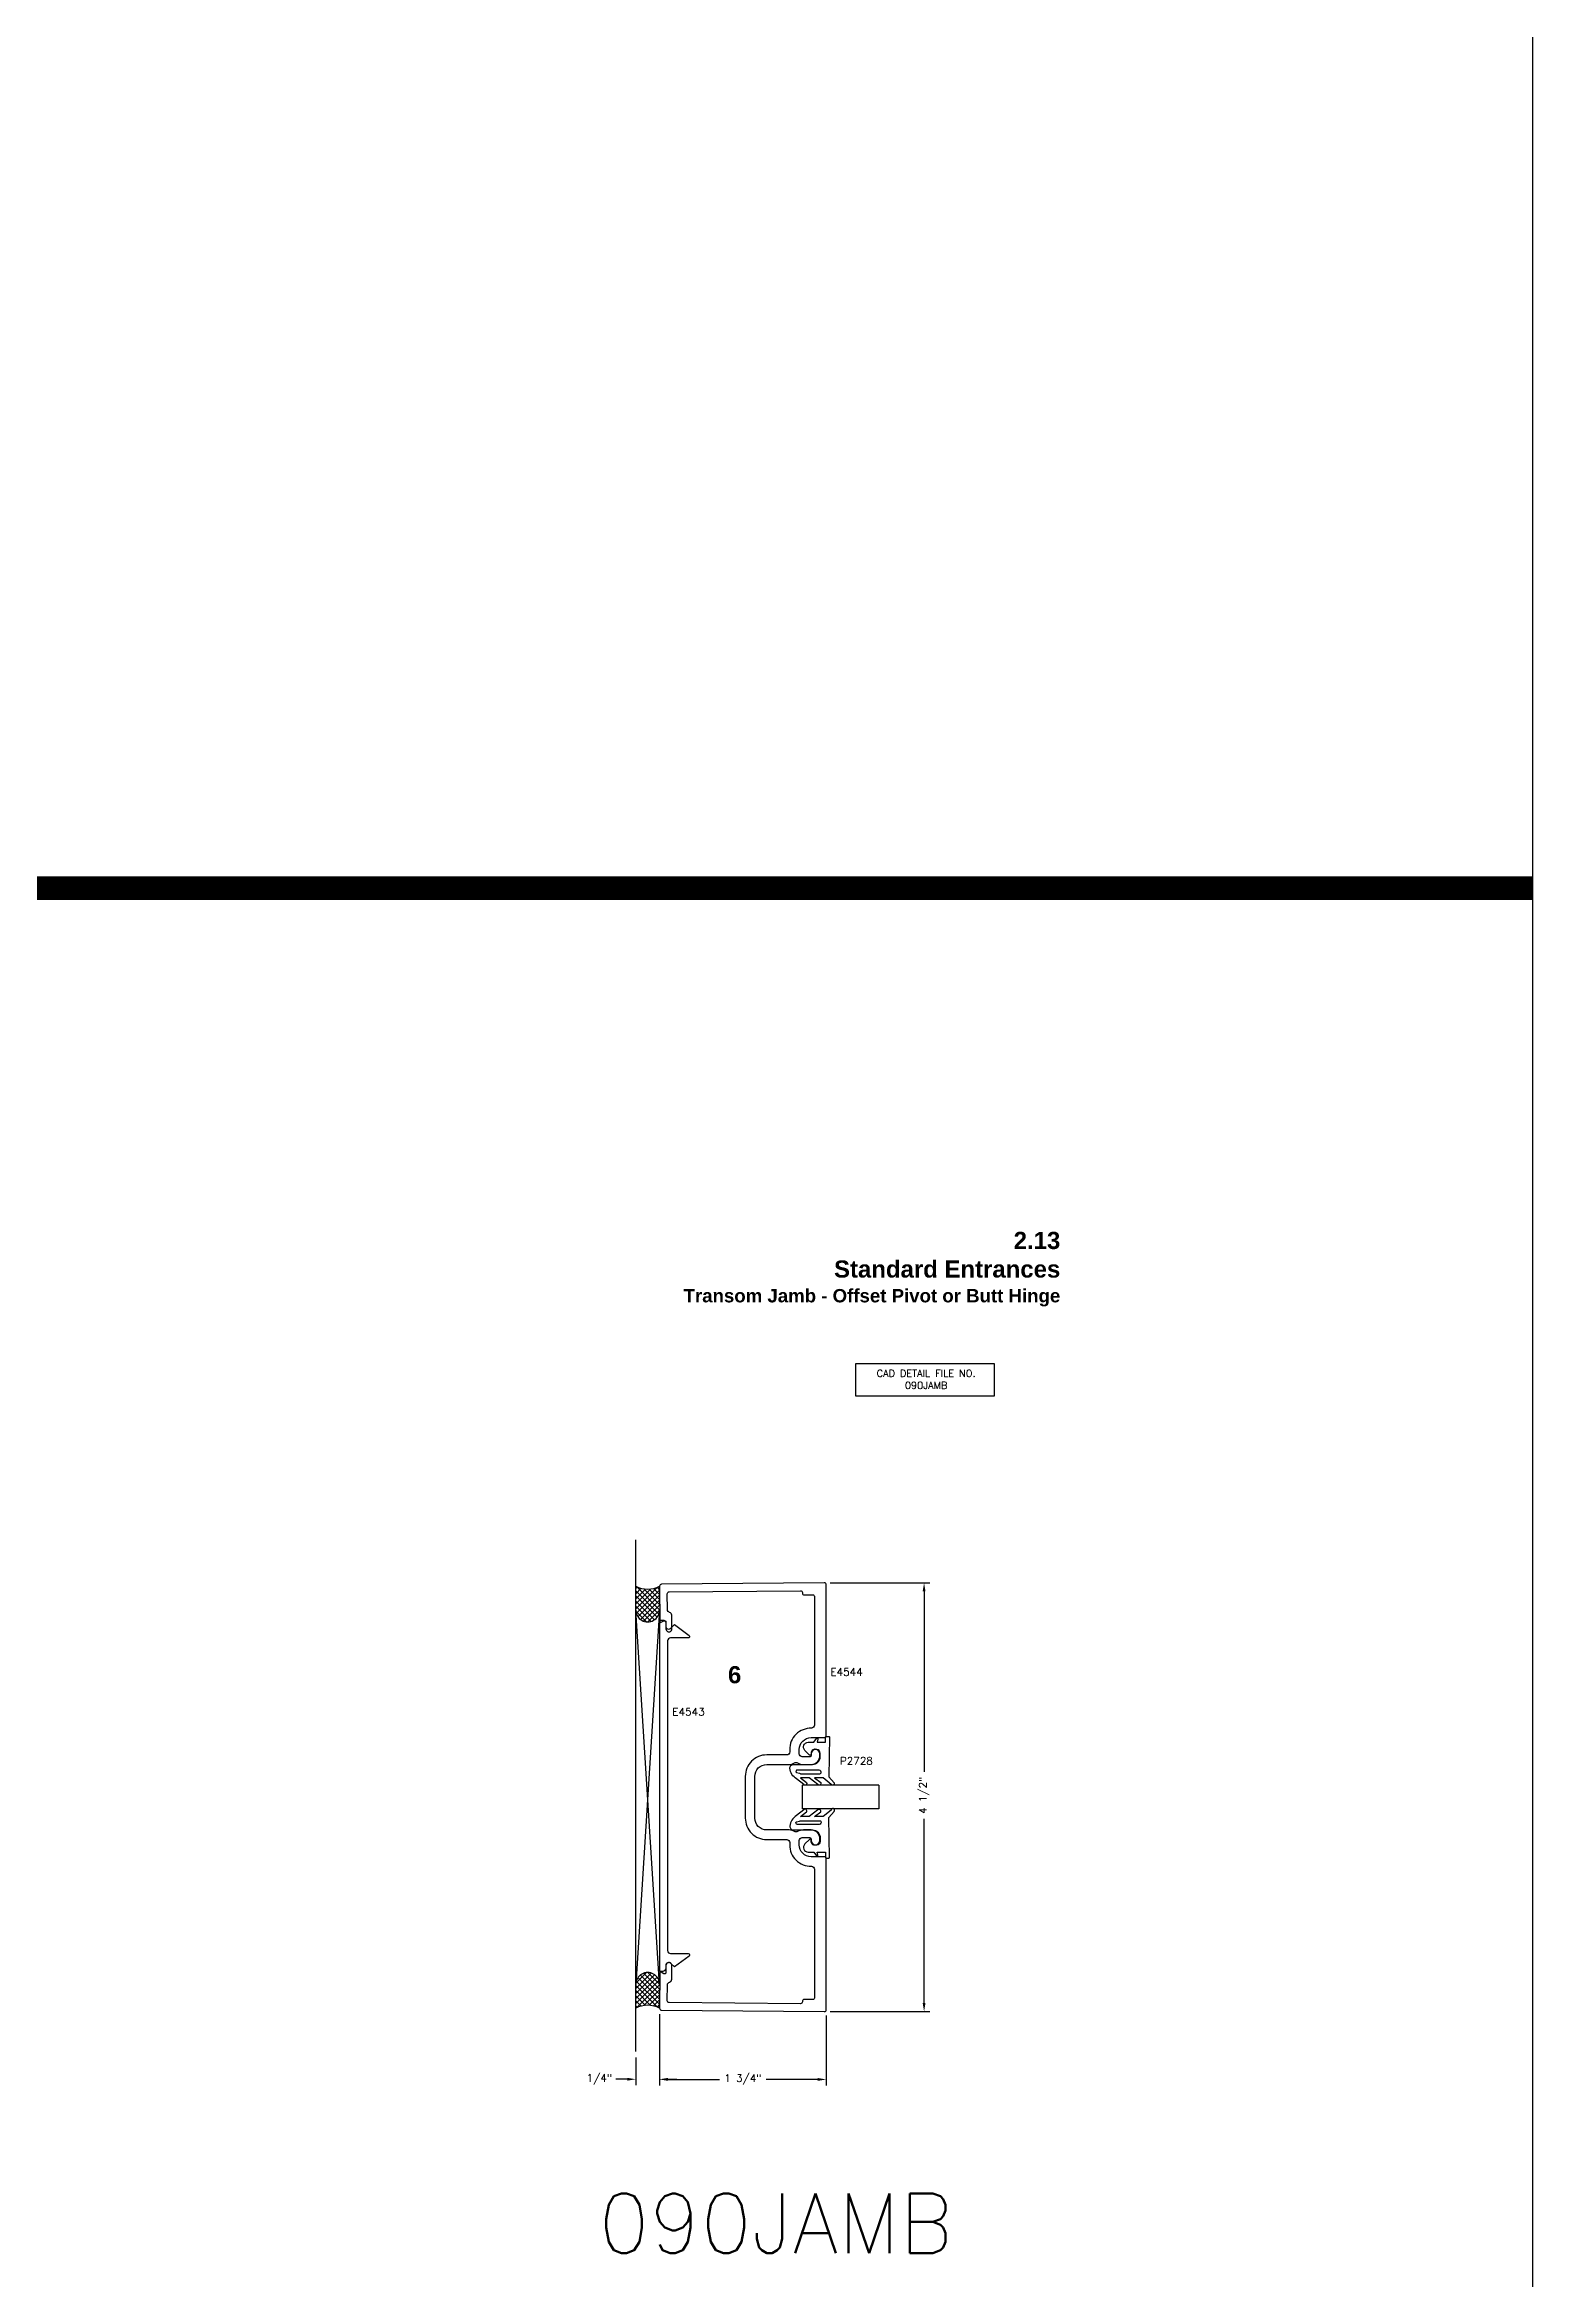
# Model space of a CAD drawing. Extents: x 0 to 130, y 0 to 90.
# Drawn here: x 107.29 to 123.03, y 45.28 to 68.73 of the extents above; entities that cross this region are included whole.
import ezdxf

# ---------------------------------------------------------------- set-up
doc = ezdxf.new("R2010")
doc.units = 0
doc.header["$MEASUREMENT"] = 0
doc.header["$PDMODE"] = 3
doc.layers.get('DEFPOINTS').update_dxf_attribs({"linetype": 'CONTINUOUS'})
for name, color, linetype in [('R-ANNO-DIMS', 3, 'CONTINUOUS'), ('R-ANNO-TEXT', 6, 'CONTINUOUS'), ('R-DET1', 4, 'CONTINUOUS'), ('R-DET2', 2, 'CONTINUOUS'), ('R-DET3', 5, 'CONTINUOUS'), ('R-OTLN', 1, 'CONTINUOUS'), ('R-PAT1', 5, 'CONTINUOUS'), ('TITLE', 7, 'CONTINUOUS')]:
    doc.layers.add(name, color=color, linetype=linetype)
doc.styles.get("Standard").update_dxf_attribs({"font": 'simplex'})
doc.dimstyles.new('1X', dxfattribs={"dimscale": 0, "dimtxt": 0.08, "dimasz": 0.09, "dimexe": 0.062, "dimexo": 0.062, "dimgap": 0.045, "dimtad": 0, "dimdec": 4, "dimzin": 4, "dimtxsty": 'STANDARD', "dimcen": 0, "dimazin": 3, "dimtp": 0.02, "dimtfac": 1, "dimtdec": 4, "dimtofl": 0, "dimtmove": 0, "dimatfit": 3, "dimtolj": 1, "dimtzin": 4})

# ---------------------------------------------------------------- blocks, each defined once
blk = doc.blocks.new('*D86')
at = {"layer": 'DEFPOINTS', "color": 0}
for p in [(113.744, 48.124), (113.494, 47.669), (113.744, 47.379)]:
    blk.add_point(p, dxfattribs=at)
at = {"layer": 'R-ANNO-DIMS', "color": 0}
for p, q in [((113.744, 48.062), (113.744, 47.317)), ((113.404, 47.379), (113.283, 47.379)), ((113.494, 47.607), (113.494, 47.317)), ((113.834, 47.379), (113.924, 47.379))]:
    blk.add_line(p, q, dxfattribs=at)
for points in [[(113.404, 47.394), (113.404, 47.364), (113.494, 47.379)], [(113.834, 47.394), (113.834, 47.364), (113.744, 47.379)]]:
    blk.add_solid(points, dxfattribs=at)
at = {"layer": 'R-ANNO-DIMS', "color": 0, "insert": (113.112, 47.379), "char_height": 0.08, "attachment_point": 5}
blk.add_mtext('\\A1;1/4"', dxfattribs=at)
blk = doc.blocks.new('*D84')
at = {"layer": 'DEFPOINTS', "color": 0}
for p in [(113.744, 48.124), (115.494, 48.109), (115.494, 47.377)]:
    blk.add_point(p, dxfattribs=at)
at = {"layer": 'R-ANNO-DIMS', "color": 0}
for p, q in [((113.744, 48.062), (113.744, 47.315)), ((115.494, 48.047), (115.494, 47.315)), ((113.834, 47.377), (114.374, 47.377)), ((115.404, 47.377), (114.864, 47.377))]:
    blk.add_line(p, q, dxfattribs=at)
for points in [[(113.834, 47.392), (113.834, 47.362), (113.744, 47.377)], [(115.404, 47.392), (115.404, 47.362), (115.494, 47.377)]]:
    blk.add_solid(points, dxfattribs=at)
at = {"layer": 'R-ANNO-DIMS', "color": 0, "insert": (114.619, 47.377), "char_height": 0.08, "attachment_point": 5}
blk.add_mtext('\\A1;1 3/4"', dxfattribs=at)
blk = doc.blocks.new('*D85')
at = {"layer": 'DEFPOINTS', "color": 0}
for p in [(115.474, 52.589), (116.521, 52.589), (115.474, 48.089)]:
    blk.add_point(p, dxfattribs=at)
at = {"layer": 'R-ANNO-DIMS', "color": 0}
for p, q in [((115.536, 52.589), (116.583, 52.589)), ((116.521, 52.499), (116.521, 50.604)), ((116.521, 48.179), (116.521, 50.114)), ((115.536, 48.089), (116.583, 48.089))]:
    blk.add_line(p, q, dxfattribs=at)
for points in [[(116.506, 52.499), (116.536, 52.499), (116.521, 52.589)], [(116.506, 48.179), (116.536, 48.179), (116.521, 48.089)]]:
    blk.add_solid(points, dxfattribs=at)
at = {"layer": 'R-ANNO-DIMS', "color": 0, "insert": (116.521, 50.359), "char_height": 0.08, "attachment_point": 5, "rotation": 90}
blk.add_mtext('\\A1;4 1/2"', dxfattribs=at)
blk = doc.blocks.new('S')
at = {"layer": 'R-DET2'}
for p, q in [((4.542, 7.201), (4.542, 8.004)), ((4.542, 8.004), (4.792, 8.004)), ((4.792, 7.201), (4.792, 8.004)), ((4.792, 7.201), (4.542, 7.201))]:
    blk.add_line(p, q, dxfattribs=at)
blk = doc.blocks.new('GLASS')
at = {"layer": 'R-DET2'}
blk.add_blockref('S', (-4.542, -7.201), dxfattribs=at)
blk = doc.blocks.new('QUARTER_INCH_GLASS')
at = {"layer": 'R-DET2'}
blk.add_blockref('GLASS', (0, 0), dxfattribs=at)

msp = doc.modelspace()

# ---------------------------------------------------------------- hatches: boundary and pattern name
at = {"layer": 'R-PAT1'}
h = msp.add_hatch(dxfattribs=at)
h.set_pattern_fill('ANSI37', color=256, scale=0.3, angle=-90, style=0)
h.set_pattern_definition([(315, (106.693916, 55.06169), (0.0265165, 0.0265165), []), (45, (106.693916, 55.06169), (-0.0265165, 0.0265165), [])])
h.paths.add_polyline_path([(113.744035, 52.5538445, -0.2499996235), (113.494035, 52.5538445), (113.494035, 52.3038935), (113.4950138, 52.2882318, 0.8820054923), (113.7430561, 52.2882318), (113.7440348, 52.3038904)])
h = msp.add_hatch(dxfattribs=at)
h.set_pattern_fill('ANSI37', color=256, scale=0.3, angle=-90, style=0)
h.set_pattern_definition([(45, (106.693916, 45.61654), (0.0265165, -0.0265165), []), (315, (106.693916, 45.61654), (-0.0265165, -0.0265165), [])])
h.paths.add_polyline_path([(113.744035, 48.1243858, 0.2499996235), (113.494035, 48.1243858), (113.494035, 48.3743368), (113.4950138, 48.3899985, -0.8820054923), (113.7430561, 48.3899985), (113.7440348, 48.3743399)])

# ---------------------------------------------------------------- linework, layer by layer
at = {"layer": 'R-ANNO-TEXT'}
msp.add_lwpolyline([(115.8058321, 54.8908786), (117.257312, 54.8908786), (117.257312, 54.5488158), (115.8058321, 54.5488158)], close=True, dxfattribs=at)
at = {"layer": 'R-DET1', "color": 4, "linetype": 'CONTINUOUS'}
msp.add_lwpolyline([(114.0444035, 48.6983705, -0.7220754185), (114.0533619, 48.6713394), (113.900245, 48.557371), (113.8623238, 48.5952921, 0.6681788512), (113.8094034, 48.5733718), (113.8094035, 48.5413713, -0.4142136569), (113.7784035, 48.5103713), (113.7474034, 48.5103711), (113.7474034, 52.1983711), (113.7784035, 52.1983711, -0.4142137513), (113.8094035, 52.1673711), (113.8094034, 52.1353701, 0.6681815249), (113.8623239, 52.11345), (113.900245, 52.1513711), (114.0533619, 52.0374022, -0.7220739042), (114.0444035, 52.0103711), (113.8584035, 52.0103711, 0.4142135624), (113.8274035, 51.9793711), (113.8274035, 48.729371, 0.4142135624), (113.8584035, 48.698371)], format="xyb", close=True, dxfattribs=at)
at = {"layer": 'R-DET2'}
for points in [[(115.3346089, 50.8028935), (115.3346089, 50.7888987, -0.6681786379), (115.3175378, 50.7818276), (115.2692753, 50.8300901, -0.6681786379), (115.3046307, 50.9154454), (115.3634804, 50.9154454), (115.3916202, 50.9550803, -0.8363234174), (115.4058708, 50.9483784), (115.3970464, 50.9154454), (115.48092, 50.9154454, 0.4142135624), (115.48692, 50.9214454), (115.48692, 50.9714454, -0.4142135624), (115.49292, 50.9774454), (115.52092, 50.9774454, -0.4142135624), (115.52692, 50.9714454), (115.5200047, 50.5529809, 0.1630378793), (115.5200047, 50.5529809), (115.5763483, 50.4890644, -0.8866576519), (115.5442707, 50.4736492), (115.46257, 50.5429202), (115.371468, 50.5429202), (115.4353148, 50.4934517, -0.9485134715), (115.4057677, 50.4732427), (115.3152304, 50.5429202), (115.2234165, 50.5429202), (115.2864622, 50.4936904, -0.958754735), (115.2579813, 50.4719745), (115.1823792, 50.5312274, -0.2262200796), (115.1106089, 50.6431469, -0.4142135624), (115.1506089, 50.6831469), (115.3506089, 50.6831469, 0.4142135624), (115.4306089, 50.7631469), (115.4306089, 50.8014936, 0.3888787319), (115.3940951, 50.8413414), (115.3780951, 50.8427412, 0.4400105309)], [(115.4356903, 50.6110515, 0.3723118187), (115.4208481, 50.6238819), (115.1906089, 50.6238819, 0.6681786379), (115.1800023, 50.5982753), (115.2139204, 50.590349, 0.1989123674), (115.224527, 50.5859556), (115.4258061, 50.5859556, 0.4573947209), (115.4406484, 50.6031252)], [(115.3346089, 49.8753368), (115.3346089, 49.8893316, 0.6681786379), (115.3175378, 49.8964027), (115.2692753, 49.8481402, 0.6681786379), (115.3046307, 49.7627849), (115.3634804, 49.7627849), (115.3916202, 49.72315, 0.8363234174), (115.4058708, 49.7298518), (115.3970464, 49.7627849), (115.48092, 49.7627849, -0.4142135624), (115.48692, 49.7567849), (115.48692, 49.7067849, 0.4142135624), (115.49292, 49.7007849), (115.52092, 49.7007849, 0.4142135624), (115.52692, 49.7067849), (115.5200047, 50.1252494, -0.1630378793), (115.5200047, 50.1252494), (115.5763483, 50.1891659, 1.462565884), (115.5442707, 50.2045811), (115.46257, 50.1353101), (115.371468, 50.1353101), (115.4353148, 50.1847786, 0.9485134715), (115.4057677, 50.2049876), (115.3152304, 50.1353101), (115.2234165, 50.1353101), (115.2864622, 50.1845399, 0.958754735), (115.2579813, 50.2062558), (115.1823792, 50.1470028, 0.2262200796), (115.1106089, 50.0350834, 0.4142135624), (115.1506089, 49.9950834), (115.3506089, 49.9950834, -0.4142135624), (115.4306089, 49.9150834), (115.4306089, 49.8767366, -0.3888787319), (115.3940951, 49.8368889), (115.3780951, 49.835489, -0.4400105309)], [(115.4356903, 50.0671788, -0.3723118187), (115.4208481, 50.0543484), (115.1906089, 50.0543484, -0.6681786379), (115.1800023, 50.079955), (115.2139204, 50.0878813, -0.1989123674), (115.224527, 50.0922747), (115.4258061, 50.0922747, -0.4573947209), (115.4406484, 50.0751051)]]:
    msp.add_lwpolyline(points, format="xyb", close=True, dxfattribs=at)
at = {"layer": 'R-DET3'}
for p, q in [((113.494035, 47.6689403), (113.494035, 53.0404821)), ((113.7440348, 52.3040635), (113.494035, 48.3743858)), ((113.7440348, 48.3741668), (113.494035, 52.3038445))]:
    msp.add_line(p, q, dxfattribs=at)
at = {"layer": 'R-OTLN'}
msp.add_lwpolyline([(115.4737938, 50.9641151, 0.4142135624), (115.4937938, 50.9841151), (115.4937938, 52.5689398, 0.4167718538), (115.4736193, 52.5889391), (113.7638597, 52.5740182, 0.4142135624), (113.744035, 52.5538445), (113.7472825, 52.181715, 0.5773509043), (113.7593425, 52.1748918), (113.7876978, 52.1915944, -0.5773509043), (113.8103103, 52.1788009), (113.8109508, 52.1054114, 1.0000267742), (113.8729485, 52.1059525), (113.8716973, 52.2493201, 0.3350127021), (113.848938, 52.2789345, -0.3350128733), (113.8261787, 52.3085489), (113.82473, 52.4745456, -0.4142135624), (113.8445547, 52.4947194), (115.2236193, 52.5067543, -0.4167718538), (115.2437938, 52.4867551), (115.2437938, 52.482104, 0.4167718538), (115.2639683, 52.4621047), (115.3536629, 52.4628875, -0.4167718538), (115.3687938, 52.447888), (115.3687938, 51.0950973, -0.4176721343), (115.3374282, 51.0640995, 0.4176721343), (115.1097746, 50.8391151), (115.1097746, 50.8141469, -0.4142135624), (115.0787746, 50.7831469), (114.8687938, 50.7831469, 0.4142135624), (114.6437938, 50.5581469), (114.6437938, 50.3391151), (114.6437938, 50.1200834, 0.4142135624), (114.8687938, 49.8950834), (115.0787746, 49.8950834, -0.4142135624), (115.1097746, 49.8640834), (115.1097746, 49.8391151, 0.4176721343), (115.3374282, 49.6141308, -0.4176721343), (115.3687938, 49.5831329), (115.3687938, 48.2303422, -0.4167718538), (115.3536629, 48.2153428), (115.2639683, 48.2161256, 0.4167718538), (115.2437938, 48.1961263), (115.2437938, 48.1914752, -0.4167718538), (115.2236193, 48.171476), (113.8445547, 48.1835109, -0.4142135624), (113.82473, 48.2036846), (113.8261787, 48.3696814, -0.3350130381), (113.848938, 48.3992958, 0.3350129353), (113.8716973, 48.4289102), (113.8729485, 48.5722779, 1.0000283891), (113.8109508, 48.5728189), (113.8103103, 48.4994294, -0.5773505075), (113.7876978, 48.4866359), (113.7593425, 48.5033384, 0.5773505075), (113.7472825, 48.4965152), (113.744035, 48.1243858, 0.4142135624), (113.7638597, 48.104212), (115.4736193, 48.0892912, 0.4167718538), (115.4937938, 48.1092904), (115.4937938, 49.6941151, 0.4142135624), (115.4737938, 49.7141151), (115.3347746, 49.7141151, -0.4142135624), (115.2097746, 49.8391151), (115.2097746, 49.8840834, -0.4142135624), (115.2407746, 49.9150834), (115.3197746, 49.9150834, -0.4142135624), (115.3347746, 49.9000834), (115.3347746, 49.8855834, 1), (115.4277746, 49.8855834), (115.4277746, 49.9020834, 0.4142135624), (115.3347746, 49.9950834), (115.2547746, 49.9950834, 0.1319161202), (115.1921625, 49.9782717, -0.2782092013), (115.1601481, 49.97885, 0.1411141523), (115.1037746, 49.9950834), (114.8687938, 49.9950834, -0.4142135624), (114.7437938, 50.1200834), (114.7437938, 50.3391151), (114.7437938, 50.5581469, -0.4142135624), (114.8687938, 50.6831469), (115.1037746, 50.6831469, 0.1411141523), (115.1601481, 50.6993803, -0.2782092013), (115.1921625, 50.6999586, 0.1319161202), (115.2547746, 50.6831469), (115.3347746, 50.6831469, 0.4142135624), (115.4277746, 50.7761469), (115.4277746, 50.7926469, 1), (115.3347746, 50.7926469), (115.3347746, 50.7781469, -0.4142135624), (115.3197746, 50.7631469), (115.2407746, 50.7631469, -0.4142135624), (115.2097746, 50.7941469), (115.2097746, 50.8391151, -0.4142135624), (115.3347746, 50.9641151)], format="xyb", close=True, dxfattribs=at)
at = {"layer": 'R-PAT1'}
for centre, radius, start, end in [((113.619035, 52.7882199), 0.2656254, 241.92755367, 298.07244633), ((113.619035, 52.3038445), 0.125, 180, 0.1003821), ((113.619035, 48.3743858), 0.125, 359.8996179, 180), ((113.619035, 47.8900104), 0.2656254, 61.92755367, 118.07244633)]:
    msp.add_arc(centre, radius, start, end, dxfattribs=at)
at = {"layer": 'TITLE'}
msp.add_line((122.9080005, 84.8789502), (122.9080005, 5.25), dxfattribs=at)
at = {"layer": 'TITLE', "const_width": 0.25}
msp.add_lwpolyline([(0.25, 59.8789502), (122.9080005, 59.8789502)], dxfattribs=at)

# ---------------------------------------------------------------- block references
at = {"layer": 'R-DET2', "rotation": 90}
msp.add_blockref('QUARTER_INCH_GLASS', (116.0458668, 50.2161064), dxfattribs=at)

# ---------------------------------------------------------------- texts
at = {"layer": 'R-ANNO-TEXT'}
for s, insert, char_height, width, attachment_point in [('CAD DETAIL FILE NO.\\P090JAMB', (116.5425143, 54.8252959), 0.075, 1.875, 2), ('{\\fArial|b1|i0|c0|p34;6}', (114.6016266, 51.7149089, 6.2106922), 0.18, 7.44, 3)]:
    msp.add_mtext(s, dxfattribs=dict(at, insert=insert, char_height=char_height, width=width, attachment_point=attachment_point))
at = {"layer": 'R-ANNO-TEXT', "char_height": 0.08, "attachment_point": 4}
for s, insert in [('\\A1;E4544', (115.5371759, 51.6539472)), ('E4543', (113.87783, 51.2352077)), ('P2728', (115.6369958, 50.720744))]:
    msp.add_mtext(s, dxfattribs=dict(at, insert=insert))
at = {"layer": 'TITLE'}
msp.add_text('090JAMB', height=0.625, dxfattribs=at).set_placement((113.1035276, 45.5552006))
at = {"layer": 'TITLE', "insert": (117.9509529, 56.2726923, 6.2106922), "char_height": 0.18, "width": 7.44, "attachment_point": 3}
msp.add_mtext('{\\fArial|b1|i0|c0|p34;2.13\\PStandard Entrances\\P\\H0.7778x;Transom Jamb - Offset Pivot or Butt Hinge}', dxfattribs=at)

# ---------------------------------------------------------------- dimensions: what is measured, and where the dimension line sits
at = {"layer": 'R-ANNO-DIMS'}
dim = msp.add_linear_dim(base=(116.5211327, 52.5889391), p1=(115.4736193, 48.0892912), p2=(115.4736193, 52.5889391), angle=90, dimstyle='1X', override={"dimscale": 1, "dimpost": '"'}, dxfattribs=at)
dim.commit()
dim.dimension.update_dxf_attribs({"geometry": '*D85', "text_midpoint": (116.5211327, 50.3588593), "dimtype": 160})
dim = msp.add_linear_dim(base=(113.744035, 47.3794884), p1=(113.494035, 47.6689403), p2=(113.744035, 48.1243858), dimstyle='1X', override={"dimscale": 1, "dimpost": '"'}, dxfattribs=at)
dim.commit()
dim.dimension.update_dxf_attribs({"geometry": '*D86', "text_midpoint": (113.112035, 47.3794884), "dimtype": 160})
dim = msp.add_linear_dim(base=(115.4937938, 47.3772356), p1=(113.744035, 48.1243858), p2=(115.4937938, 48.1092904), dimstyle='1X', override={"dimscale": 1, "dimpost": '"'}, dxfattribs=at)
dim.commit()
dim.dimension.update_dxf_attribs({"geometry": '*D84', "text_midpoint": (114.6189144, 47.3772356)})

doc.saveas('drawing.dxf')
